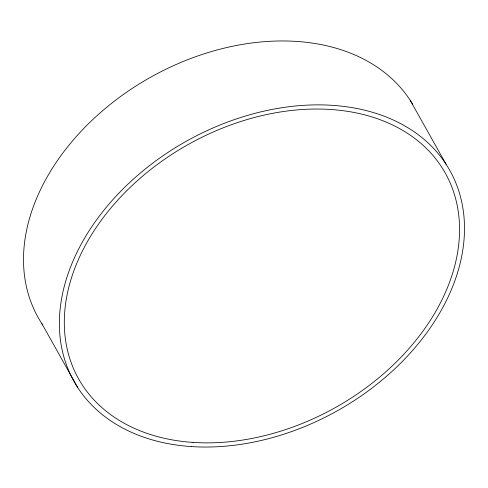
<?xml version="1.0" encoding="UTF-8"?>
<svg xmlns="http://www.w3.org/2000/svg" width="488" height="488" viewBox="0 0 488 488"><rect width="100%" height="100%" fill="white"/><g stroke="black" fill="none" stroke-linecap="round" stroke-linejoin="round"><path stroke-width="0.73" d="M410.219 100.357L446.087 164.267M41.913 323.733L77.781 387.643M42.73 324.971A215.495 154.489 -29.3 0 1 143.472 81.368A215.495 154.489 -29.3 0 1 412.58 104.145M191.375 446.575A215.495 154.489 -29.3 0 0 461.648 201.617A215.495 154.489 -29.3 0 0 132.773 179.669A215.495 154.489 -29.3 0 0 191.375 446.575M193.096 442.415A210.236 150.719 -29.3 0 0 456.774 203.429A210.236 150.719 -29.3 0 0 135.92 182.018A210.236 150.719 -29.3 0 0 193.096 442.415"/></g></svg>
